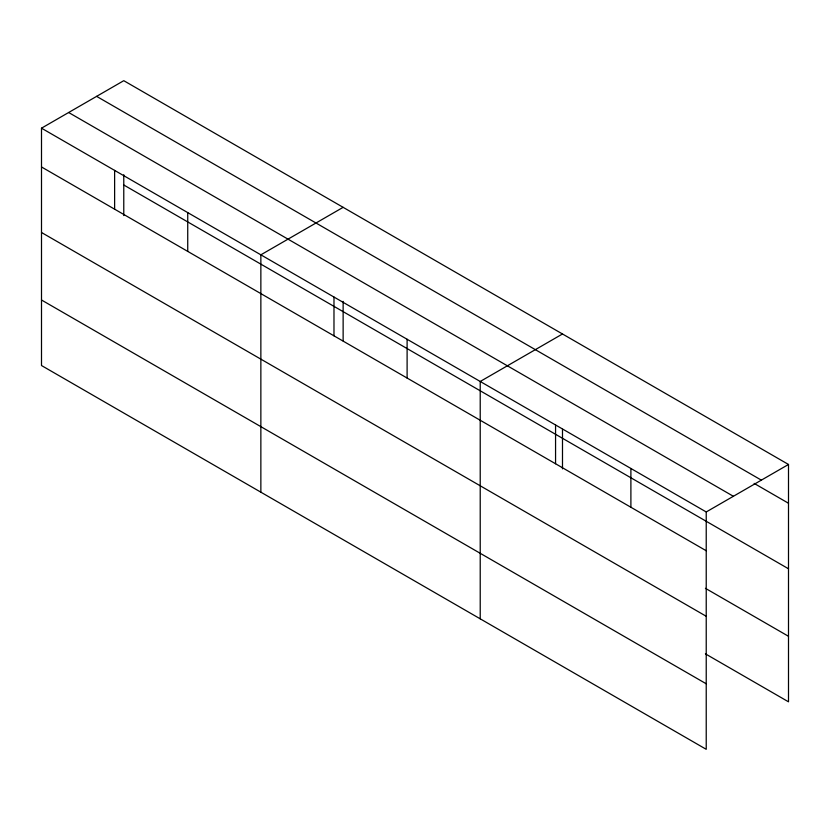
<?xml version="1.0" encoding="UTF-8"?>
<svg xmlns="http://www.w3.org/2000/svg" width="830" height="830" viewBox="0 0 830 830"><rect width="100%" height="100%" fill="white"/><g stroke="black" fill="none" stroke-linecap="round" stroke-linejoin="round"><path stroke-width="1.25" d="M123.774 215.572L123.774 174.715M343.132 301.363L343.132 340.943M562.491 429.297L562.491 468.867M41.5 128.183L706.226 511.965L706.226 749.314L41.5 365.532L41.5 128.183L123.774 80.686L788.5 464.468L788.5 701.817L705.407 653.843M343.132 207.334L260.859 254.831L260.859 492.18M562.491 333.982L480.217 381.478L480.217 618.827M706.226 511.965L788.5 464.468M96.622 96.363L761.349 480.134M754.159 483.413L788.5 503.25M68.651 112.507L733.378 496.288M123.774 184.997L788.5 568.778M41.5 166.965L706.226 550.747M705.407 588.314L788.5 636.288M41.5 232.493L706.226 616.275M41.5 300.004L706.226 683.785M630.893 468.462L630.893 507.244M555.561 424.97L555.561 463.752M407.105 339.263L407.105 378.044M333.982 297.047L333.982 335.828M187.736 212.615L187.736 251.397M114.623 170.399L114.623 209.181"/></g></svg>
